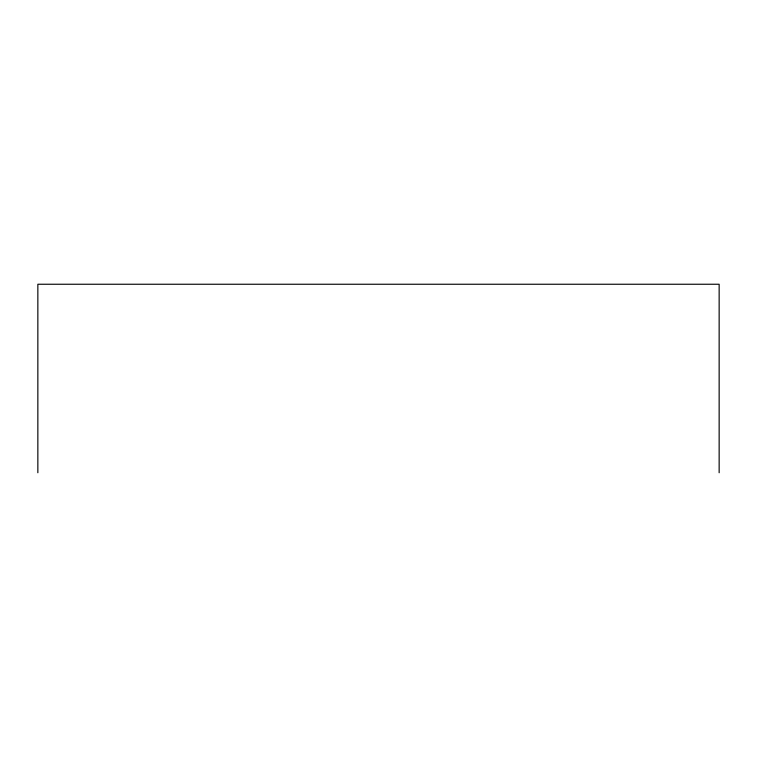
<?xml version="1.0" encoding="UTF-8"?>
<svg xmlns="http://www.w3.org/2000/svg" width="757" height="757" viewBox="0 0 757 757"><rect width="100%" height="100%" fill="white"/><g stroke="black" fill="none" stroke-linecap="round" stroke-linejoin="round"><path stroke-width="1.14" d="M719.15 472.756L719.15 284.244L37.85 284.244L37.85 472.756"/></g></svg>
